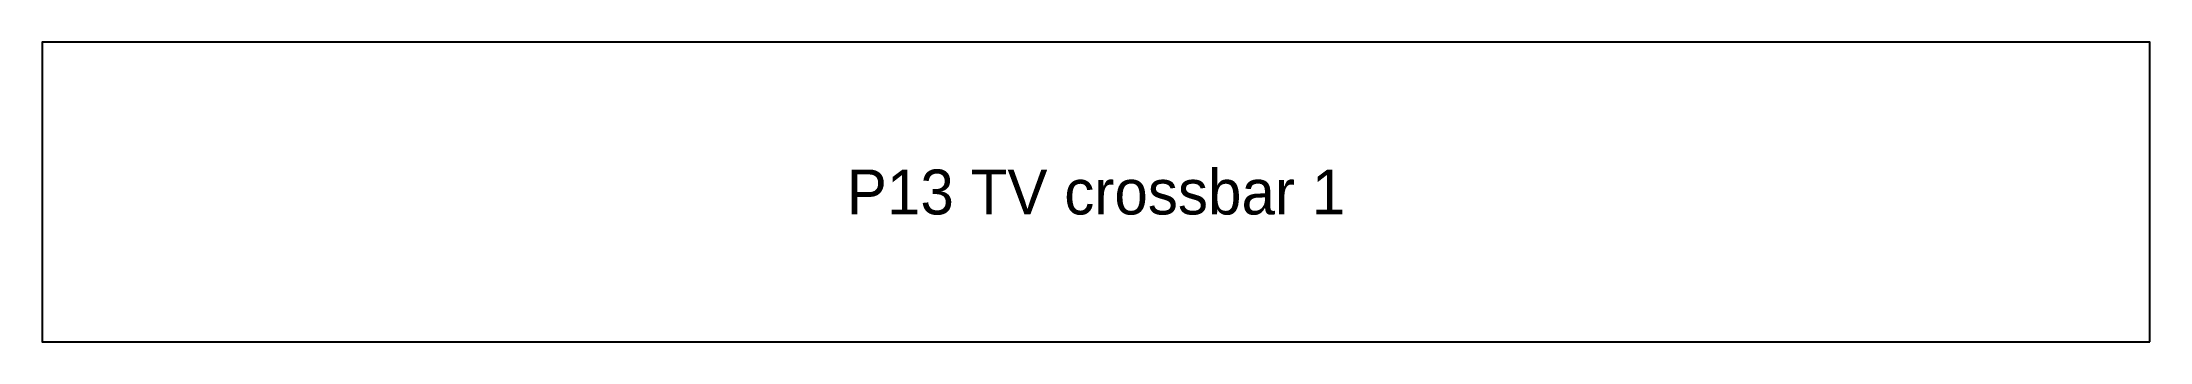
# Model space of a CAD drawing. Header units: millimetres. Extents: x 0 to 562, y 0 to 80.
import ezdxf
from ezdxf.enums import TextEntityAlignment as Align

# ---------------------------------------------------------------- set-up
doc = ezdxf.new("R2010")
doc.units = ezdxf.units.MM
doc.layers.add('CUT_OUTSIDE', color=1, linetype='Continuous')
doc.layers.add('NOTES', color=7, linetype='Continuous')

msp = doc.modelspace()

# ---------------------------------------------------------------- linework, layer by layer
at = {"layer": 'CUT_OUTSIDE'}
msp.add_lwpolyline([(562, 0), (562, 80), (0, 80), (0, 0), (562, 0)], close=True, dxfattribs=at)

# ---------------------------------------------------------------- texts
at = {"layer": 'NOTES'}
msp.add_text('P13 TV crossbar 1', height=12, dxfattribs=at).set_placement((281, 40), align=Align.MIDDLE_CENTER)

doc.saveas('drawing.dxf')
